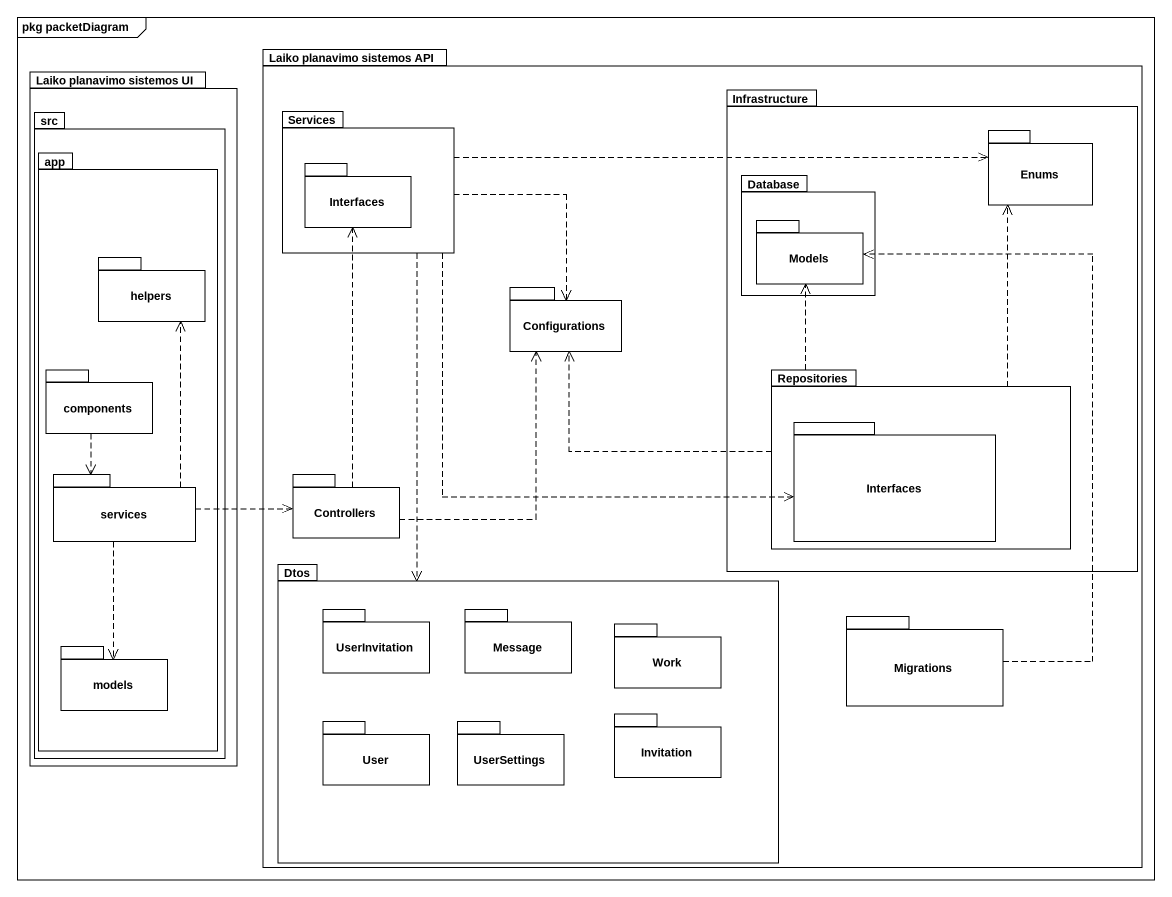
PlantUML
@startuml
mainframe pkg packetDiagram
package "Laiko planavimo sistemos API" as Laiko_planavimo_sistemos_API {
  package Infrastructure {
    package Enums {
    }
    package "Database" as Database_ {
      package Models {
      }
    }
    package Repositories {
      package "Interfaces" as Interfaces_2 {
      }
    }
  }
  package Services {
    package Interfaces {
    }
  }
  package Configurations {
  }
  package Controllers {
  }
  package Dtos {
    package UserInvitation {
    }
    package Message {
    }
    package Work {
    }
    package User {
    }
    package UserSettings {
    }
    package Invitation {
    }
  }
  package Migrations {
  }
}
package "Laiko planavimo sistemos UI" as Laiko_planavimo_sistemos_UI {
  package src {
    package app {
      package helpers {
      }
      package components {
      }
      package services {
      }
      package models {
      }
    }
  }
}
Services .right.> Enums
Services ..> Configurations
Services .right.> Interfaces_2
Services ..> Dtos
components ..> services
Repositories .up.> Enums
Repositories .up.> Models
Repositories .left.> Configurations
services .up.> helpers
services .right.> Controllers
services ..> models
Controllers .up.> Interfaces
Controllers .up.> Configurations
Migrations .up.> Models
@enduml
